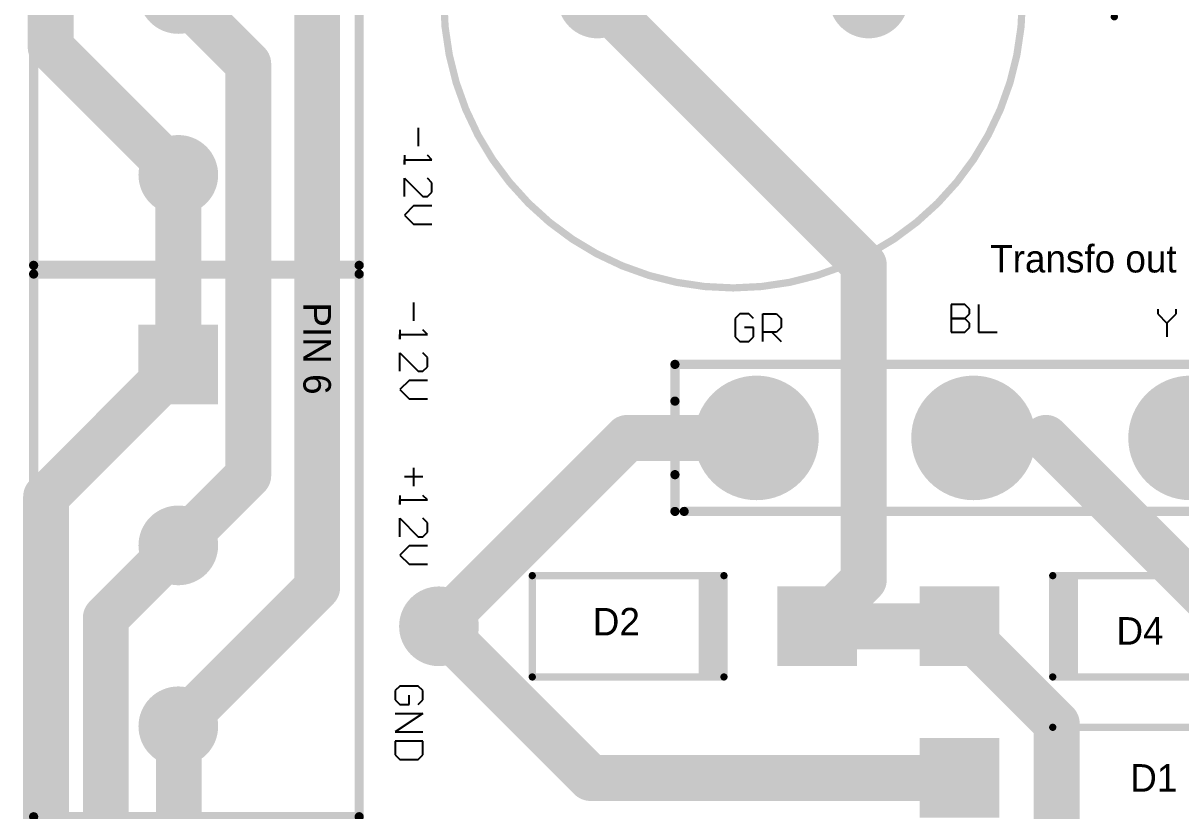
# Model space of a CAD drawing. Header units: millimetres. Extents: x 121.3 to 184.5, y 55 to 131.3.
# Drawn here: x 121.28 to 153.29, y 80.75 to 102.52 of the extents above; entities that cross this region are included whole.
import ezdxf

# ---------------------------------------------------------------- set-up
doc = ezdxf.new("R2010")
doc.units = ezdxf.units.MM
for name, color, linetype in [('BottomLayer', 5, 'Continuous'), ('BottomSolder', 6, 'Continuous'), ('MultiLayer', 9, 'Continuous'), ('TopLayer', 1, 'Continuous'), ('TopOverlay', 2, 'Continuous'), ('TopSolder', 216, 'Continuous')]:
    doc.layers.add(name, color=color, linetype=linetype)

# ---------------------------------------------------------------- blocks, each defined once
blk = doc.blocks.new('_______3_5')
at = {"layer": 'BottomLayer', "const_width": 1.00000054}
for points in [[(4.50000624, -1.016e-05, 1), (5.50000424, -1.016e-05, 1)], [(9.49999624, -1.016e-05, 1), (10.49999424, -1.016e-05, 1)]]:
    blk.add_lwpolyline(points, format="xyb", close=True, dxfattribs=at)
at = {"layer": 'BottomLayer'}
blk.add_solid([(-0.9999853, -1.0000107), (1.00001578, -1.0000107), (-0.9999853, 0.99999038), (1.00001578, 0.99999038)], dxfattribs=at)
at = {"layer": 'BottomSolder', "const_width": 1.10160054}
for points in [[(4.44920624, -1.016e-05, 1), (5.55080424, -1.016e-05, 1)], [(9.44919624, -1.016e-05, 1), (10.55079424, -1.016e-05, 1)]]:
    blk.add_lwpolyline(points, format="xyb", close=True, dxfattribs=at)
at = {"layer": 'BottomSolder'}
blk.add_solid([(-1.1015853, -1.1016107), (1.10161578, -1.1016107), (-1.1015853, 1.10159038), (1.10161578, 1.10159038)], dxfattribs=at)
at = {"layer": 'MultiLayer', "const_width": 1.00000054}
for points in [[(4.50000624, -1.016e-05, 1), (5.50000424, -1.016e-05, 1)], [(9.49999624, -1.016e-05, 1), (10.49999424, -1.016e-05, 1)]]:
    blk.add_lwpolyline(points, format="xyb", close=True, dxfattribs=at)
at = {"layer": 'MultiLayer'}
blk.add_solid([(-0.9999853, -1.0000107), (1.00001578, -1.0000107), (-0.9999853, 0.99999038), (1.00001578, 0.99999038)], dxfattribs=at)
at = {"layer": 'TopLayer', "const_width": 1.00000054}
for points in [[(4.50000624, -1.016e-05, 1), (5.50000424, -1.016e-05, 1)], [(9.49999624, -1.016e-05, 1), (10.49999424, -1.016e-05, 1)]]:
    blk.add_lwpolyline(points, format="xyb", close=True, dxfattribs=at)
at = {"layer": 'TopLayer'}
blk.add_solid([(-0.9999853, -1.0000107), (1.00001578, -1.0000107), (-0.9999853, 0.99999038), (1.00001578, 0.99999038)], dxfattribs=at)
at = {"layer": 'TopOverlay', "const_width": 0.254}
for points in [[(-2.50000516, -4.000002159999999), (-2.50000516, 4.99997984)], [(12.50001564, 4.99997984), (-2.50000516, 4.99997984)], [(12.50001564, -4.000002159999999), (12.50001564, 4.99997984)], [(12.50001564, -4.000002159999999), (-2.50000516, -4.000002159999999)]]:
    blk.add_lwpolyline(points, dxfattribs=at)
at = {"layer": 'TopOverlay', "const_width": 0.127}
for points in [[(-2.56350516, 4.99997984, 1), (-2.43650516, 4.99997984, 1)], [(-2.56350516, 4.99997984, 1), (-2.43650516, 4.99997984, 1)], [(12.43651564, 4.99997984, 1), (12.56351564, 4.99997984, 1)], [(12.43651564, 4.99997984, 1), (12.56351564, 4.99997984, 1)], [(-2.56350516, -4.000002159999999, 1), (-2.43650516, -4.000002159999999, 1)], [(-2.56350516, -4.000002159999999, 1), (-2.43650516, -4.000002159999999, 1)], [(12.43651564, -4.000002159999999, 1), (12.56351564, -4.000002159999999, 1)], [(12.43651564, -4.000002159999999, 1), (12.56351564, -4.000002159999999, 1)]]:
    blk.add_lwpolyline(points, format="xyb", close=True, dxfattribs=at)
at = {"layer": 'TopSolder', "const_width": 1.10160054}
for points in [[(4.44920624, -1.016e-05, 1), (5.55080424, -1.016e-05, 1)], [(9.44919624, -1.016e-05, 1), (10.55079424, -1.016e-05, 1)]]:
    blk.add_lwpolyline(points, format="xyb", close=True, dxfattribs=at)
at = {"layer": 'TopSolder'}
blk.add_solid([(-1.1015853, -1.1016107), (1.10161578, -1.1016107), (-1.1015853, 1.10159038), (1.10161578, 1.10159038)], dxfattribs=at)
blk = doc.blocks.new('_______3_7')
at = {"layer": 'BottomLayer', "const_width": 1.00000054}
for points in [[(4.50000624, -1.016e-05, 1), (5.50000424, -1.016e-05, 1)], [(9.49999624, -1.016e-05, 1), (10.49999424, -1.016e-05, 1)]]:
    blk.add_lwpolyline(points, format="xyb", close=True, dxfattribs=at)
at = {"layer": 'BottomLayer'}
blk.add_solid([(-0.9999853, -1.0000107), (1.00001578, -1.0000107), (-0.9999853, 0.99999038), (1.00001578, 0.99999038)], dxfattribs=at)
at = {"layer": 'BottomSolder', "const_width": 1.10160054}
for points in [[(4.44920624, -1.016e-05, 1), (5.55080424, -1.016e-05, 1)], [(9.44919624, -1.016e-05, 1), (10.55079424, -1.016e-05, 1)]]:
    blk.add_lwpolyline(points, format="xyb", close=True, dxfattribs=at)
at = {"layer": 'BottomSolder'}
blk.add_solid([(-1.1015853, -1.1016107), (1.10161578, -1.1016107), (-1.1015853, 1.10159038), (1.10161578, 1.10159038)], dxfattribs=at)
at = {"layer": 'MultiLayer', "const_width": 1.00000054}
for points in [[(4.50000624, -1.016e-05, 1), (5.50000424, -1.016e-05, 1)], [(9.49999624, -1.016e-05, 1), (10.49999424, -1.016e-05, 1)]]:
    blk.add_lwpolyline(points, format="xyb", close=True, dxfattribs=at)
at = {"layer": 'MultiLayer'}
blk.add_solid([(-0.9999853, -1.0000107), (1.00001578, -1.0000107), (-0.9999853, 0.99999038), (1.00001578, 0.99999038)], dxfattribs=at)
at = {"layer": 'TopLayer', "const_width": 1.00000054}
for points in [[(4.50000624, -1.016e-05, 1), (5.50000424, -1.016e-05, 1)], [(9.49999624, -1.016e-05, 1), (10.49999424, -1.016e-05, 1)]]:
    blk.add_lwpolyline(points, format="xyb", close=True, dxfattribs=at)
at = {"layer": 'TopLayer'}
blk.add_solid([(-0.9999853, -1.0000107), (1.00001578, -1.0000107), (-0.9999853, 0.99999038), (1.00001578, 0.99999038)], dxfattribs=at)
at = {"layer": 'TopOverlay', "const_width": 0.254}
for points in [[(-2.50000516, -4.000002159999999), (-2.50000516, 4.99997984)], [(12.50001564, 4.99997984), (-2.50000516, 4.99997984)], [(12.50001564, -4.000002159999999), (12.50001564, 4.99997984)], [(12.50001564, -4.000002159999999), (-2.50000516, -4.000002159999999)]]:
    blk.add_lwpolyline(points, dxfattribs=at)
at = {"layer": 'TopOverlay', "const_width": 0.127}
for points in [[(-2.56350516, 4.99997984, 1), (-2.43650516, 4.99997984, 1)], [(-2.56350516, 4.99997984, 1), (-2.43650516, 4.99997984, 1)], [(12.43651564, 4.99997984, 1), (12.56351564, 4.99997984, 1)], [(12.43651564, 4.99997984, 1), (12.56351564, 4.99997984, 1)], [(-2.56350516, -4.000002159999999, 1), (-2.43650516, -4.000002159999999, 1)], [(-2.56350516, -4.000002159999999, 1), (-2.43650516, -4.000002159999999, 1)], [(12.43651564, -4.000002159999999, 1), (12.56351564, -4.000002159999999, 1)], [(12.43651564, -4.000002159999999, 1), (12.56351564, -4.000002159999999, 1)]]:
    blk.add_lwpolyline(points, format="xyb", close=True, dxfattribs=at)
at = {"layer": 'TopSolder', "const_width": 1.10160054}
for points in [[(4.44920624, -1.016e-05, 1), (5.55080424, -1.016e-05, 1)], [(9.44919624, -1.016e-05, 1), (10.55079424, -1.016e-05, 1)]]:
    blk.add_lwpolyline(points, format="xyb", close=True, dxfattribs=at)
at = {"layer": 'TopSolder'}
blk.add_solid([(-1.1015853, -1.1016107), (1.10161578, -1.1016107), (-1.1015853, 1.10159038), (1.10161578, 1.10159038)], dxfattribs=at)
blk = doc.blocks.new('TRANSFO_13')
at = {"layer": 'BottomLayer', "const_width": 1.6199993}
for points in [[(5.19000232, 0, 1), (6.80999908, 0, 1)], [(11.19000048, 0, 1), (12.80999724, 0, 1)], [(17.19000118, 0, 1), (18.80999794, 0, 1)]]:
    blk.add_lwpolyline(points, format="xyb", close=True, dxfattribs=at)
at = {"layer": 'BottomLayer'}
blk.add_solid([(-1.6199993, -1.6199993), (1.6199993, -1.6199993), (-1.6199993, 1.6199993), (1.6199993, 1.6199993)], dxfattribs=at)
at = {"layer": 'BottomSolder', "const_width": 1.7215993}
for points in [[(5.13920232, 0, 1), (6.86079908, 0, 1)], [(11.13920048, 0, 1), (12.86079724, 0, 1)], [(17.13920118, 0, 1), (18.86079794, 0, 1)]]:
    blk.add_lwpolyline(points, format="xyb", close=True, dxfattribs=at)
at = {"layer": 'BottomSolder'}
blk.add_solid([(-1.7215993, -1.7215993), (1.7215993, -1.7215993), (-1.7215993, 1.7215993), (1.7215993, 1.7215993)], dxfattribs=at)
at = {"layer": 'MultiLayer', "const_width": 1.6199993}
for points in [[(5.19000232, 0, 1), (6.80999908, 0, 1)], [(11.19000048, 0, 1), (12.80999724, 0, 1)], [(17.19000118, 0, 1), (18.80999794, 0, 1)]]:
    blk.add_lwpolyline(points, format="xyb", close=True, dxfattribs=at)
at = {"layer": 'MultiLayer'}
blk.add_solid([(-1.6199993, -1.6199993), (1.6199993, -1.6199993), (-1.6199993, 1.6199993), (1.6199993, 1.6199993)], dxfattribs=at)
at = {"layer": 'TopLayer', "const_width": 1.6199993}
for points in [[(5.19000232, 0, 1), (6.80999908, 0, 1)], [(11.19000048, 0, 1), (12.80999724, 0, 1)], [(17.19000118, 0, 1), (18.80999794, 0, 1)]]:
    blk.add_lwpolyline(points, format="xyb", close=True, dxfattribs=at)
at = {"layer": 'TopLayer'}
blk.add_solid([(-1.6199993, -1.6199993), (1.6199993, -1.6199993), (-1.6199993, 1.6199993), (1.6199993, 1.6199993)], dxfattribs=at)
at = {"layer": 'TopOverlay', "const_width": 0.254}
for points in [[(-2.032, 2.032), (-2.032, -2.032)], [(20.00000064, 2.032), (-2.032, 2.032)], [(20.25400064, 2.032), (20.25400064, 1.016)], [(20.25400064, 1.016), (20.25400064, -1.016)], [(20.25400064, -1.016), (20.25400064, -2.032)], [(20.25400064, -2.032), (-2.032, -2.032)]]:
    blk.add_lwpolyline(points, dxfattribs=at)
at = {"layer": 'TopOverlay', "const_width": 0.127}
for points in [[(-2.0955, 2.032, 1), (-1.9685, 2.032, 1)], [(-2.0955, 2.032, 1), (-1.9685, 2.032, 1)], [(19.93650064, 2.032, 1), (20.06350064, 2.032, 1)], [(20.19050064, 2.032, 1), (20.31750064, 2.032, 1)], [(20.19050064, 1.016, 1), (20.31750064, 1.016, 1)], [(20.19050064, 1.016, 1), (20.31750064, 1.016, 1)], [(20.19050064, -1.016, 1), (20.31750064, -1.016, 1)], [(20.19050064, -1.016, 1), (20.31750064, -1.016, 1)], [(-2.0955, -2.032, 1), (-1.9685, -2.032, 1)], [(-2.0955, -2.032, 1), (-1.9685, -2.032, 1)], [(20.19050064, -2.032, 1), (20.31750064, -2.032, 1)], [(20.19050064, -2.032, 1), (20.31750064, -2.032, 1)]]:
    blk.add_lwpolyline(points, format="xyb", close=True, dxfattribs=at)
at = {"layer": 'TopSolder', "const_width": 1.7215993}
for points in [[(5.13920232, 0, 1), (6.86079908, 0, 1)], [(11.13920048, 0, 1), (12.86079724, 0, 1)], [(17.13920118, 0, 1), (18.86079794, 0, 1)]]:
    blk.add_lwpolyline(points, format="xyb", close=True, dxfattribs=at)
at = {"layer": 'TopSolder'}
blk.add_solid([(-1.7215993, -1.7215993), (1.7215993, -1.7215993), (-1.7215993, 1.7215993), (1.7215993, 1.7215993)], dxfattribs=at)
blk = doc.blocks.new('DO_41_16')
at = {"layer": 'BottomLayer', "const_width": 1.00000054}
blk.add_lwpolyline([(-5.73004188, 0, 1), (-4.73004388, 0, 1)], format="xyb", close=True, dxfattribs=at)
at = {"layer": 'BottomLayer'}
blk.add_solid([(4.22998138, -1.00000054), (6.22998246, -1.00000054), (4.22998138, 1.00000054), (6.22998246, 1.00000054)], dxfattribs=at)
at = {"layer": 'BottomSolder', "const_width": 1.10160054}
blk.add_lwpolyline([(-5.78084188, 0, 1), (-4.67924388, 0, 1)], format="xyb", close=True, dxfattribs=at)
at = {"layer": 'BottomSolder'}
blk.add_solid([(4.12838138, -1.10160054), (6.33158246, -1.10160054), (4.12838138, 1.10160054), (6.33158246, 1.10160054)], dxfattribs=at)
at = {"layer": 'MultiLayer', "const_width": 1.00000054}
blk.add_lwpolyline([(-5.73004188, 0, 1), (-4.73004388, 0, 1)], format="xyb", close=True, dxfattribs=at)
at = {"layer": 'MultiLayer'}
blk.add_solid([(4.22998138, -1.00000054), (6.22998246, -1.00000054), (4.22998138, 1.00000054), (6.22998246, 1.00000054)], dxfattribs=at)
at = {"layer": 'TopLayer', "const_width": 1.00000054}
blk.add_lwpolyline([(-5.73004188, 0, 1), (-4.73004388, 0, 1)], format="xyb", close=True, dxfattribs=at)
at = {"layer": 'TopLayer'}
blk.add_solid([(4.22998138, -1.00000054), (6.22998246, -1.00000054), (4.22998138, 1.00000054), (6.22998246, 1.00000054)], dxfattribs=at)
at = {"layer": 'TopOverlay', "const_width": 0.1999996}
for points in [[(2.65000232, 1.3999972), (-2.65001248, 1.3999972)], [(-2.65001248, 1.3999972), (-2.65001248, -1.3999972)], [(2.65000232, -1.3999972), (-2.65001248, -1.3999972)]]:
    blk.add_lwpolyline(points, dxfattribs=at)
at = {"layer": 'TopOverlay', "const_width": 0.0999998}
for points in [[(-2.70001238, 1.3999972, 1), (-2.60001258, 1.3999972, 1)], [(-2.70001238, 1.3999972, 1), (-2.60001258, 1.3999972, 1)], [(2.60000242, 1.3999972, 1), (2.70000222, 1.3999972, 1)], [(-2.70001238, -1.3999972, 1), (-2.60001258, -1.3999972, 1)], [(-2.70001238, -1.3999972, 1), (-2.60001258, -1.3999972, 1)], [(2.60000242, -1.3999972, 1), (2.70000222, -1.3999972, 1)]]:
    blk.add_lwpolyline(points, format="xyb", close=True, dxfattribs=at)
at = {"layer": 'TopOverlay'}
blk.add_solid([(1.94997832, -1.4002004), (2.74997672, -1.4002004), (1.94997832, 1.399794), (2.74997672, 1.399794)], dxfattribs=at)
at = {"layer": 'TopSolder', "const_width": 1.10160054}
blk.add_lwpolyline([(-5.78084188, 0, 1), (-4.67924388, 0, 1)], format="xyb", close=True, dxfattribs=at)
at = {"layer": 'TopSolder'}
blk.add_solid([(4.12838138, -1.10160054), (6.33158246, -1.10160054), (4.12838138, 1.10160054), (6.33158246, 1.10160054)], dxfattribs=at)
blk = doc.blocks.new('DO_41_18')
at = {"layer": 'BottomLayer', "const_width": 1.00000054}
blk.add_lwpolyline([(-5.7300114, -5.079999999999999e-05, 1), (-4.7300134, -5.079999999999999e-05, 1)], format="xyb", close=True, dxfattribs=at)
at = {"layer": 'BottomLayer'}
blk.add_solid([(4.230011859999999, -1.00005134), (6.23001294, -1.00005134), (4.230011859999999, 0.99994974), (6.23001294, 0.99994974)], dxfattribs=at)
at = {"layer": 'BottomSolder', "const_width": 1.10160054}
blk.add_lwpolyline([(-5.780811399999999, -5.079999999999999e-05, 1), (-4.679213399999999, -5.079999999999999e-05, 1)], format="xyb", close=True, dxfattribs=at)
at = {"layer": 'BottomSolder'}
blk.add_solid([(4.12841186, -1.10165134), (6.331612939999999, -1.10165134), (4.12841186, 1.10154974), (6.331612939999999, 1.10154974)], dxfattribs=at)
at = {"layer": 'MultiLayer', "const_width": 1.00000054}
blk.add_lwpolyline([(-5.7300114, -5.079999999999999e-05, 1), (-4.7300134, -5.079999999999999e-05, 1)], format="xyb", close=True, dxfattribs=at)
at = {"layer": 'MultiLayer'}
blk.add_solid([(4.230011859999999, -1.00005134), (6.23001294, -1.00005134), (4.230011859999999, 0.99994974), (6.23001294, 0.99994974)], dxfattribs=at)
at = {"layer": 'TopLayer', "const_width": 1.00000054}
blk.add_lwpolyline([(-5.7300114, -5.079999999999999e-05, 1), (-4.7300134, -5.079999999999999e-05, 1)], format="xyb", close=True, dxfattribs=at)
at = {"layer": 'TopLayer'}
blk.add_solid([(4.230011859999999, -1.00005134), (6.23001294, -1.00005134), (4.230011859999999, 0.99994974), (6.23001294, 0.99994974)], dxfattribs=at)
at = {"layer": 'TopOverlay', "const_width": 0.1999996}
for points in [[(-2.6500328, 1.3999464), (2.649982, 1.3999464)], [(-2.6500328, -1.400048), (-2.6500328, 1.3999464)], [(-2.6500328, -1.400048), (2.649982, -1.400048)]]:
    blk.add_lwpolyline(points, dxfattribs=at)
at = {"layer": 'TopOverlay', "const_width": 0.0999998}
for points in [[(-2.7000327, 1.3999464, 1), (-2.6000329, 1.3999464, 1)], [(-2.7000327, 1.3999464, 1), (-2.6000329, 1.3999464, 1)], [(2.5999821, 1.3999464, 1), (2.6999819, 1.3999464, 1)], [(-2.7000327, -1.400048, 1), (-2.6000329, -1.400048, 1)], [(-2.7000327, -1.400048, 1), (-2.6000329, -1.400048, 1)], [(2.5999821, -1.400048, 1), (2.6999819, -1.400048, 1)]]:
    blk.add_lwpolyline(points, format="xyb", close=True, dxfattribs=at)
at = {"layer": 'TopOverlay'}
blk.add_solid([(1.9499072, -1.4004544), (2.7499056, -1.4004544), (1.9499072, 1.39954), (2.7499056, 1.39954)], dxfattribs=at)
at = {"layer": 'TopSolder', "const_width": 1.10160054}
blk.add_lwpolyline([(-5.780811399999999, -5.079999999999999e-05, 1), (-4.679213399999999, -5.079999999999999e-05, 1)], format="xyb", close=True, dxfattribs=at)
at = {"layer": 'TopSolder'}
blk.add_solid([(4.12841186, -1.10165134), (6.331612939999999, -1.10165134), (4.12841186, 1.10154974), (6.331612939999999, 1.10154974)], dxfattribs=at)
blk = doc.blocks.new('DO_41_19')
at = {"layer": 'BottomLayer', "const_width": 1.00000054}
blk.add_lwpolyline([(-5.73004188, 0, 1), (-4.73004388, 0, 1)], format="xyb", close=True, dxfattribs=at)
at = {"layer": 'BottomLayer'}
blk.add_solid([(4.22998138, -1.00000054), (6.22998246, -1.00000054), (4.22998138, 1.00000054), (6.22998246, 1.00000054)], dxfattribs=at)
at = {"layer": 'BottomSolder', "const_width": 1.10160054}
blk.add_lwpolyline([(-5.78084188, 0, 1), (-4.67924388, 0, 1)], format="xyb", close=True, dxfattribs=at)
at = {"layer": 'BottomSolder'}
blk.add_solid([(4.12838138, -1.10160054), (6.33158246, -1.10160054), (4.12838138, 1.10160054), (6.33158246, 1.10160054)], dxfattribs=at)
at = {"layer": 'MultiLayer', "const_width": 1.00000054}
blk.add_lwpolyline([(-5.73004188, 0, 1), (-4.73004388, 0, 1)], format="xyb", close=True, dxfattribs=at)
at = {"layer": 'MultiLayer'}
blk.add_solid([(4.22998138, -1.00000054), (6.22998246, -1.00000054), (4.22998138, 1.00000054), (6.22998246, 1.00000054)], dxfattribs=at)
at = {"layer": 'TopLayer', "const_width": 1.00000054}
blk.add_lwpolyline([(-5.73004188, 0, 1), (-4.73004388, 0, 1)], format="xyb", close=True, dxfattribs=at)
at = {"layer": 'TopLayer'}
blk.add_solid([(4.22998138, -1.00000054), (6.22998246, -1.00000054), (4.22998138, 1.00000054), (6.22998246, 1.00000054)], dxfattribs=at)
at = {"layer": 'TopOverlay', "const_width": 0.1999996}
for points in [[(2.65000232, 1.3999972), (-2.65001248, 1.3999972)], [(-2.65001248, 1.3999972), (-2.65001248, -1.3999972)], [(2.65000232, -1.3999972), (-2.65001248, -1.3999972)]]:
    blk.add_lwpolyline(points, dxfattribs=at)
at = {"layer": 'TopOverlay', "const_width": 0.0999998}
for points in [[(-2.70001238, 1.3999972, 1), (-2.60001258, 1.3999972, 1)], [(-2.70001238, 1.3999972, 1), (-2.60001258, 1.3999972, 1)], [(2.60000242, 1.3999972, 1), (2.70000222, 1.3999972, 1)], [(-2.70001238, -1.3999972, 1), (-2.60001258, -1.3999972, 1)], [(-2.70001238, -1.3999972, 1), (-2.60001258, -1.3999972, 1)], [(2.60000242, -1.3999972, 1), (2.70000222, -1.3999972, 1)]]:
    blk.add_lwpolyline(points, format="xyb", close=True, dxfattribs=at)
at = {"layer": 'TopOverlay'}
blk.add_solid([(1.94992752, -1.4002512), (2.74992592, -1.4002512), (1.94992752, 1.3997432), (2.74992592, 1.3997432)], dxfattribs=at)
at = {"layer": 'TopSolder', "const_width": 1.10160054}
blk.add_lwpolyline([(-5.78084188, 0, 1), (-4.67924388, 0, 1)], format="xyb", close=True, dxfattribs=at)
at = {"layer": 'TopSolder'}
blk.add_solid([(4.12838138, -1.10160054), (6.33158246, -1.10160054), (4.12838138, 1.10160054), (6.33158246, 1.10160054)], dxfattribs=at)
blk = doc.blocks.new('CAPACITOR_2200UF_26')
at = {"layer": 'BottomLayer', "const_width": 1.00000054}
for points in [[(-0.499999, 1.016e-05, 1), (0.499999, 1.016e-05, 1)], [(7.000011399999999, 1.016e-05, 1), (8.0000094, 1.016e-05, 1)]]:
    blk.add_lwpolyline(points, format="xyb", close=True, dxfattribs=at)
at = {"layer": 'BottomSolder', "const_width": 1.10160054}
for points in [[(-0.5507989999999999, 1.016e-05, 1), (0.5507989999999999, 1.016e-05, 1)], [(6.949211399999998, 1.016e-05, 1), (8.050809399999999, 1.016e-05, 1)]]:
    blk.add_lwpolyline(points, format="xyb", close=True, dxfattribs=at)
at = {"layer": 'MultiLayer', "const_width": 1.00000054}
for points in [[(-0.499999, 1.016e-05, 1), (0.499999, 1.016e-05, 1)], [(7.000011399999999, 1.016e-05, 1), (8.0000094, 1.016e-05, 1)]]:
    blk.add_lwpolyline(points, format="xyb", close=True, dxfattribs=at)
at = {"layer": 'TopLayer', "const_width": 1.00000054}
for points in [[(-0.499999, 1.016e-05, 1), (0.499999, 1.016e-05, 1)], [(7.000011399999999, 1.016e-05, 1), (8.0000094, 1.016e-05, 1)]]:
    blk.add_lwpolyline(points, format="xyb", close=True, dxfattribs=at)
at = {"layer": 'TopOverlay'}
for points, const_width in [([(11.74999936, 0, 1), (-4.24999912, 0, 1)], 0.1999996), ([(14.2399893, 0.50801016, 1), (14.3399891, 0.50801016, 1)], 0.0999998), ([(-4.29999902, 0, 1), (-4.19999922, 0, 1)], 0.0999998), ([(11.69999946, 0, 1), (11.79999926, 0, 1)], 0.0999998), ([(13.7319893, 1.016e-05, 1), (13.8319891, 1.016e-05, 1)], 0.0999998), ([(14.7479893, 1.016e-05, 1), (14.8479891, 1.016e-05, 1)], 0.0999998), ([(14.2399893, -0.5079898399999999, 1), (14.3399891, -0.5079898399999999, 1)], 0.0999998)]:
    blk.add_lwpolyline(points, format="xyb", close=True, dxfattribs=dict(at, const_width=const_width))
at = {"layer": 'TopOverlay', "const_width": 0.1999996}
for points in [[(14.2899892, -0.5079898399999999), (14.2899892, 0.50801016)], [(13.7819892, 1.016e-05), (14.7979892, 1.016e-05)]]:
    blk.add_lwpolyline(points, dxfattribs=at)
at = {"layer": 'TopSolder', "const_width": 1.10160054}
for points in [[(-0.5507989999999999, 1.016e-05, 1), (0.5507989999999999, 1.016e-05, 1)], [(6.949211399999998, 1.016e-05, 1), (8.050809399999999, 1.016e-05, 1)]]:
    blk.add_lwpolyline(points, format="xyb", close=True, dxfattribs=at)

msp = doc.modelspace()

# ---------------------------------------------------------------- linework, layer by layer
at = {"layer": 'BottomLayer', "const_width": 1.27}
for points in [[(122.047, 101.8561336), (122.047, 119.98198)], [(129.413, 86.92652414), (129.413, 104.4901136)], [(125.574806, 103.3283176), (127.508, 101.3951236)], [(137.1616764, 103.204264), (144.526, 95.8399404)], [(122.047, 101.8561336), (125.574806, 98.3283276)], [(127.508, 90.0215116), (127.508, 101.3951236)], [(125.574806, 93.0883076), (125.574806, 98.3283276)], [(144.526, 87.13773784), (144.526, 95.8399404)], [(121.92, 89.4335016), (125.574806, 93.0883076)], [(132.78024752, 85.85201015999999), (137.98723736, 91.059)], [(137.98723736, 91.059), (141.5590006, 91.059)], [(149.55901, 91.059), (149.55901254, 91.059)], [(149.55901254, 91.059), (154.76601254, 85.85199999999999)], [(125.574806, 88.0883176), (127.508, 90.0215116)], [(121.92, 71.62799999999999), (121.92, 89.4335016)], [(123.571, 86.08450906), (125.574806, 88.08831506)], [(125.574806, 88.08831506), (125.574806, 88.0883176)], [(143.24027232, 85.85201015999999), (144.526, 87.13773784)], [(125.574806, 83.08833014), (129.413, 86.92652414)], [(123.571, 74.8521236), (123.571, 86.08450906)], [(132.78024752, 85.85201015999999), (136.97225336, 81.66000432)], [(143.2402774, 85.85200508), (147.16957612, 85.85200508)], [(147.1695812, 85.85199999999999), (149.86, 83.16158119999999)], [(125.574806, 83.0883276), (125.574806, 83.08833014)], [(125.574806, 83.0883276), (125.588903, 83.07423059999999)], [(125.588903, 77.86509699999999), (125.588903, 83.07423059999999)], [(149.86, 75.41662335999999), (149.86, 83.16158119999999)], [(136.97225336, 81.66000432), (147.1695812, 81.66000432)]]:
    msp.add_lwpolyline(points, dxfattribs=at)
at = {"layer": 'BottomLayer', "const_width": 0.635}
for points in [[(121.7295, 101.8561336, 1), (122.3645, 101.8561336, 1)], [(121.7295, 101.8561336, 1), (122.3645, 101.8561336, 1)], [(127.1905, 101.3951236, 1), (127.8255, 101.3951236, 1)], [(127.1905, 101.3951236, 1), (127.8255, 101.3951236, 1)], [(125.257306, 98.3283276, 1), (125.892306, 98.3283276, 1)], [(125.257306, 98.3283276, 1), (125.892306, 98.3283276, 1)], [(144.2085, 95.8399404, 1), (144.8435, 95.8399404, 1)], [(144.2085, 95.8399404, 1), (144.8435, 95.8399404, 1)], [(125.257306, 93.0883076, 1), (125.892306, 93.0883076, 1)], [(125.257306, 93.0883076, 1), (125.892306, 93.0883076, 1)], [(137.66973736, 91.059, 1), (138.30473736, 91.059, 1)], [(137.66973736, 91.059, 1), (138.30473736, 91.059, 1)], [(141.2415006, 91.059, 1), (141.8765006, 91.059, 1)], [(149.24151, 91.059, 1), (149.87651, 91.059, 1)], [(149.24151254, 91.059, 1), (149.87651254, 91.059, 1)], [(149.24151254, 91.059, 1), (149.87651254, 91.059, 1)], [(127.1905, 90.0215116, 1), (127.8255, 90.0215116, 1)], [(127.1905, 90.0215116, 1), (127.8255, 90.0215116, 1)], [(121.6025, 89.4335016, 1), (122.2375, 89.4335016, 1)], [(121.6025, 89.4335016, 1), (122.2375, 89.4335016, 1)], [(125.257306, 88.0883176, 1), (125.892306, 88.0883176, 1)], [(125.257306, 88.0883176, 1), (125.892306, 88.0883176, 1)], [(125.257306, 88.08831506, 1), (125.892306, 88.08831506, 1)], [(125.257306, 88.08831506, 1), (125.892306, 88.08831506, 1)], [(144.2085, 87.13773784, 1), (144.8435, 87.13773784, 1)], [(144.2085, 87.13773784, 1), (144.8435, 87.13773784, 1)], [(129.0955, 86.92652414, 1), (129.7305, 86.92652414, 1)], [(129.0955, 86.92652414, 1), (129.7305, 86.92652414, 1)], [(123.2535, 86.08450906, 1), (123.8885, 86.08450906, 1)], [(123.2535, 86.08450906, 1), (123.8885, 86.08450906, 1)], [(132.46274752, 85.85201015999999, 1), (133.09774752, 85.85201015999999, 1)], [(132.46274752, 85.85201015999999, 1), (133.09774752, 85.85201015999999, 1)], [(142.92277232, 85.85201015999999, 1), (143.55777232, 85.85201015999999, 1)], [(142.9227774, 85.85200508, 1), (143.5577774, 85.85200508, 1)], [(146.85207612, 85.85200508, 1), (147.48707612, 85.85200508, 1)], [(146.8520812, 85.85199999999999, 1), (147.4870812, 85.85199999999999, 1)], [(125.257306, 83.08833014, 1), (125.892306, 83.08833014, 1)], [(125.257306, 83.08833014, 1), (125.892306, 83.08833014, 1)], [(125.257306, 83.0883276, 1), (125.892306, 83.0883276, 1)], [(125.257306, 83.0883276, 1), (125.892306, 83.0883276, 1)], [(125.271403, 83.07423059999999, 1), (125.906403, 83.07423059999999, 1)], [(125.271403, 83.07423059999999, 1), (125.906403, 83.07423059999999, 1)], [(149.5425, 83.16158119999999, 1), (150.1775, 83.16158119999999, 1)], [(149.5425, 83.16158119999999, 1), (150.1775, 83.16158119999999, 1)], [(136.65475336, 81.66000432, 1), (137.28975336, 81.66000432, 1)], [(136.65475336, 81.66000432, 1), (137.28975336, 81.66000432, 1)], [(146.8520812, 81.66000432, 1), (147.4870812, 81.66000432, 1)]]:
    msp.add_lwpolyline(points, format="xyb", close=True, dxfattribs=at)
at = {"layer": 'TopOverlay'}
for p, q in [((132.20687554, 99.63106565999999), (132.20687554, 99.12323076)), ((131.82599746, 98.86931204), (131.82599746, 98.61539332)), ((131.82599746, 98.61539332), (131.82599746, 98.74235268)), ((131.82599746, 98.74235268), (132.58775108, 98.74235268)), ((132.58775108, 98.74235268), (132.46079172, 98.86931204)), ((131.82599746, 97.72668288), (131.82599746, 98.23451777999999)), ((131.82599746, 98.23451777999999), (132.33383236, 97.72668288)), ((132.58775108, 98.10755841999999), (132.46079172, 98.23451777999999)), ((132.58775108, 97.85363969999999), (132.58775108, 98.10755841999999)), ((132.33383236, 97.72668288), (132.46079172, 97.72668288)), ((132.46079172, 97.72668288), (132.58775108, 97.85363969999999)), ((132.07991618, 97.47276416), (131.82599746, 97.21884544)), ((132.58775108, 97.47276416), (132.07991618, 97.47276416)), ((131.82599746, 97.21884544), (132.07991618, 96.96492926)), ((132.07991618, 96.96492926), (132.58775108, 96.96492926)), ((132.07987554, 94.80506566), (132.07987554, 94.29723075999999)), ((146.93920574, 94.74175362), (146.93920574, 93.98)), ((147.32008382, 94.74175362), (146.93920574, 94.74175362)), ((147.44704064, 94.61479426), (147.32008382, 94.74175362)), ((147.70095936, 94.74175362), (147.70095936, 93.98)), ((141.0971651, 94.48775361999999), (140.97020574, 94.36079425999999)), ((141.35108382, 94.48775361999999), (141.0971651, 94.48775361999999)), ((141.47804064, 94.36079425999999), (141.35108382, 94.48775361999999)), ((141.73195936, 93.726), (141.73195936, 94.48775361999999)), ((141.73195936, 94.48775361999999), (142.11283744, 94.48775361999999)), ((142.11283744, 94.48775361999999), (142.23979426, 94.36079425999999)), ((147.32008382, 94.36087807999999), (147.44704064, 94.4878349)), ((147.44704064, 94.4878349), (147.44704064, 94.61479426)), ((152.65428702, 94.61475361999999), (152.65428702, 94.48779426)), ((152.65428702, 94.48779426), (152.90820574, 94.23387808)), ((152.90820574, 94.23387808), (153.16212192, 94.48779426)), ((153.16212192, 94.48779426), (153.16212192, 94.61475361999999)), ((140.97020574, 94.36079425999999), (140.97020574, 93.85295935999999)), ((141.47804064, 94.10687807999999), (141.22412446, 94.10687807999999)), ((141.47804064, 93.85295935999999), (141.47804064, 94.10687807999999)), ((142.23979426, 94.10687807999999), (142.11283744, 93.97991872)), ((142.23979426, 94.36079425999999), (142.23979426, 94.10687807999999)), ((147.32008382, 94.36087807999999), (146.93920574, 94.36087807999999)), ((146.93920574, 94.36087807999999), (147.32008382, 94.36087807999999)), ((147.44704064, 94.23391871999999), (147.32008382, 94.36087807999999)), ((147.32008382, 93.98), (147.44704064, 94.10695935999999)), ((147.44704064, 94.10695935999999), (147.44704064, 94.23391871999999)), ((152.90820574, 94.23387808), (152.90820574, 93.853)), ((131.69899746, 94.04331203999999), (131.69899746, 93.78939332)), ((131.69899746, 93.78939332), (131.69899746, 93.91635267999999)), ((131.69899746, 93.91635267999999), (132.46075108, 93.91635267999999)), ((132.46075108, 93.91635267999999), (132.33379172, 94.04331203999999)), ((140.97020574, 93.85295935999999), (141.0971651, 93.726)), ((141.35108382, 93.726), (141.47804064, 93.85295935999999)), ((142.11283744, 93.97991872), (141.73195936, 93.97991872)), ((141.98587808, 93.97991872), (142.23979426, 93.726)), ((146.93920574, 93.98), (147.32008382, 93.98)), ((147.70095936, 93.98), (148.20879426, 93.98)), ((141.0971651, 93.726), (141.35108382, 93.726)), ((131.69899746, 92.90068287999999), (131.69899746, 93.40851778)), ((131.69899746, 93.40851778), (132.20683236, 92.90068287999999)), ((132.46075108, 93.28155842), (132.33379172, 93.40851778)), ((132.46075108, 93.0276397), (132.46075108, 93.28155842)), ((132.20683236, 92.90068287999999), (132.33379172, 92.90068287999999)), ((132.33379172, 92.90068287999999), (132.46075108, 93.0276397)), ((131.95291618, 92.64676415999999), (131.69899746, 92.39284544)), ((132.46075108, 92.64676415999999), (131.95291618, 92.64676415999999)), ((131.69899746, 92.39284544), (131.95291618, 92.13892925999998)), ((131.95291618, 92.13892925999998), (132.46075108, 92.13892925999998)), ((132.33379426, 89.97914947999999), (131.82595936, 89.97914947999999)), ((132.07987808, 90.23306819999999), (132.07987808, 89.7252333)), ((131.699, 89.47131458), (131.699, 89.21739586)), ((131.699, 89.21739586), (131.699, 89.34435522)), ((131.699, 89.34435522), (132.46075362, 89.34435522)), ((132.46075362, 89.34435522), (132.33379426, 89.47131458)), ((131.699, 88.32868542), (131.699, 88.83652031999999)), ((131.699, 88.83652031999999), (132.2068349, 88.32868542)), ((132.46075362, 88.70956095999999), (132.33379426, 88.83652031999999)), ((132.46075362, 88.45564224), (132.46075362, 88.70956095999999)), ((132.33379426, 88.32868542), (132.46075362, 88.45564224)), ((131.95291872, 88.0747667), (131.699, 87.82084798)), ((132.46075362, 88.0747667), (131.95291872, 88.0747667)), ((132.2068349, 88.32868542), (132.33379426, 88.32868542)), ((131.699, 87.82084798), (131.95291872, 87.56693179999999)), ((131.95291872, 87.56693179999999), (132.46075362, 87.56693179999999)), ((131.69895936, 84.20066979999999), (131.572, 84.07371044)), ((132.20679426, 84.20066979999999), (131.69895936, 84.20066979999999)), ((132.33375362, 84.07371044), (132.20679426, 84.20066979999999)), ((131.572, 84.07371044), (131.572, 83.81979172)), ((131.95287808, 83.6928349), (131.95287808, 83.94675108)), ((132.33375362, 83.81979172), (132.33375362, 84.07371044)), ((131.572, 83.81979172), (131.69895936, 83.6928349)), ((131.69895936, 83.6928349), (131.95287808, 83.6928349)), ((132.20679426, 83.6928349), (132.33375362, 83.81979172)), ((131.572, 83.43891618), (132.33375362, 83.43891618)), ((132.33375362, 83.43891618), (131.572, 82.93108128)), ((131.572, 82.93108128), (132.33375362, 82.93108128)), ((132.33375362, 82.67716256), (131.572, 82.67716256)), ((131.572, 82.67716256), (131.572, 82.29628448)), ((132.33375362, 82.29628448), (132.33375362, 82.67716256)), ((131.572, 82.29628448), (131.69895936, 82.16932766)), ((132.20679426, 82.16932766), (132.33375362, 82.29628448)), ((131.69895936, 82.16932766), (132.20679426, 82.16932766))]:
    msp.add_line(p, q, dxfattribs=at)

# ---------------------------------------------------------------- block references
for name, p, rotation in [('CAPACITOR_2200UF_26', (137.1616764, 103.20425384), 360), ('_______3_5', (125.57481616, 108.32832284), 270), ('_______3_7', (125.57481616, 93.08832283999999), 270), ('TRANSFO_13', (159.55900016, 91.059), 180), ('DO_41_18', (138.01025992, 85.85206095999999), 360), ('DO_41_16', (152.39956312, 85.85199999999999), 180), ('DO_41_19', (152.39956312, 81.66000432), 180)]:
    msp.add_blockref(name, p, dxfattribs=dict(rotation=rotation))

# ---------------------------------------------------------------- texts
for s, p in [('Transfo out', (148.01975222, 95.63112446)), ('D2', (137.03320574, 85.59812446)), ('D4', (151.51120574, 85.34412445999999)), ('D1', (151.8921651, 81.28012446))]:
    msp.add_text(s, height=0.7619999999999999, dxfattribs=at).set_placement(p)
msp.add_text('PIN 6', height=0.7619999999999999, rotation=270, dxfattribs=at).set_placement((129.03212446, 94.80494373999998))

doc.saveas('drawing.dxf')
